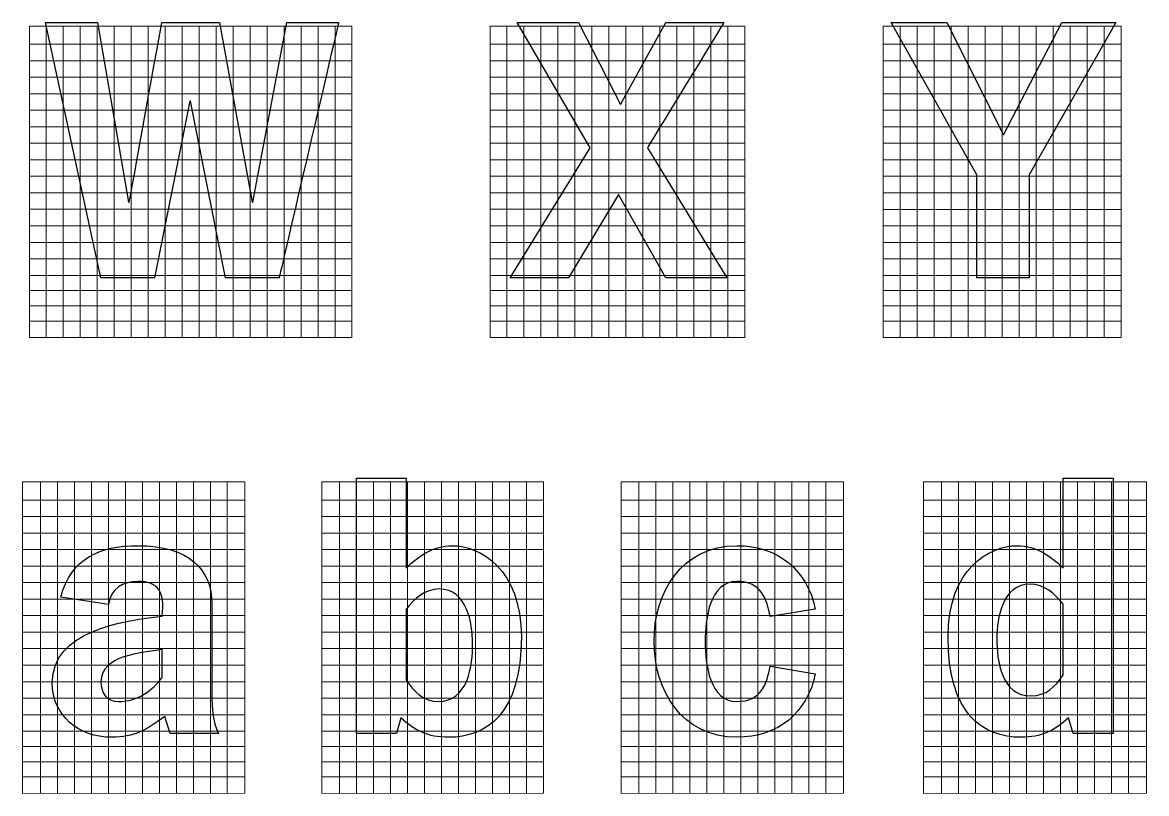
# Model space of a CAD drawing. Header units: millimetres. Extents: x -151 to 61, y -52 to 122.
# Drawn here: x -151.5 to -89.3, y 28.8 to 71.5 of the extents above; entities that cross this region are included whole.
import ezdxf

# ---------------------------------------------------------------- set-up
doc = ezdxf.new("R2010")
doc.units = ezdxf.units.MM
doc.header["$MEASUREMENT"] = 0
doc.layers.add('ESQUEMA', color=7, linetype='Continuous')

msp = doc.modelspace()

# ---------------------------------------------------------------- linework, layer by layer
at = {"layer": 'ESQUEMA', "color": 154, "lineweight": 20}
for points in [[(-133.2405, 54.0397), (-133.2405, 54.0397), (-133.2405, 71.2598), (-133.2405, 71.2598), (-133.2405, 71.2598), (-133.2405, 71.2598), (-151.0974, 71.2598), (-151.0974, 71.2598), (-151.0974, 71.2598), (-151.0974, 71.2598), (-151.0974, 54.0361), (-151.0974, 54.0361), (-151.0974, 54.0361), (-151.0974, 54.0361), (-133.2405, 54.0397), (-133.2405, 54.0397)], [(-111.4885, 54.0397), (-111.4885, 54.0397), (-111.4885, 71.2598), (-111.4885, 71.2598), (-111.4885, 71.2598), (-111.4885, 71.2598), (-125.5933, 71.2598), (-125.5933, 71.2598), (-125.5933, 71.2598), (-125.5933, 71.2598), (-125.5933, 54.0361), (-125.5933, 54.0361), (-125.5933, 54.0361), (-125.5933, 54.0361), (-111.4885, 54.0397), (-111.4885, 54.0397)], [(-90.668, 54.0364), (-90.668, 54.0364), (-90.668, 71.259), (-90.668, 71.259), (-90.668, 71.259), (-90.668, 71.259), (-103.833, 71.259), (-103.833, 71.259), (-103.833, 71.259), (-103.833, 71.259), (-103.833, 54.0353), (-103.833, 54.0353), (-103.833, 54.0353), (-103.833, 54.0353), (-90.668, 54.0364), (-90.668, 54.0364)], [(-139.1612, 28.824), (-139.1612, 28.824), (-139.1612, 46.0473), (-139.1612, 46.0473), (-139.1612, 46.0473), (-139.1612, 46.0473), (-151.4781, 46.0473), (-151.4781, 46.0473), (-151.4781, 46.0473), (-151.4781, 46.0473), (-151.4781, 28.8226), (-151.4781, 28.8226), (-151.4781, 28.8226), (-151.4781, 28.8226), (-139.1612, 28.824), (-139.1612, 28.824)], [(-122.6401, 28.824), (-122.6401, 28.824), (-122.6401, 46.0473), (-122.6401, 46.0473), (-122.6401, 46.0473), (-122.6401, 46.0473), (-134.9065, 46.0473), (-134.9065, 46.0473), (-134.9065, 46.0473), (-134.9065, 46.0473), (-134.9065, 28.8226), (-134.9065, 28.8226), (-134.9065, 28.8226), (-134.9065, 28.8226), (-122.6401, 28.824), (-122.6401, 28.824)], [(-106.0297, 28.824), (-106.0297, 28.824), (-106.0297, 46.0473), (-106.0297, 46.0473), (-106.0297, 46.0473), (-106.0297, 46.0473), (-118.3462, 46.0473), (-118.3462, 46.0473), (-118.3462, 46.0473), (-118.3462, 46.0473), (-118.3466, 28.8226), (-118.3466, 28.8226), (-118.3466, 28.8226), (-118.3466, 28.8226), (-106.0297, 28.824), (-106.0297, 28.824)], [(-89.263, 28.824), (-89.263, 28.824), (-89.263, 46.0473), (-89.263, 46.0473), (-89.263, 46.0473), (-89.263, 46.0473), (-101.6021, 46.0473), (-101.6021, 46.0473), (-101.6021, 46.0473), (-101.6021, 46.0473), (-101.6021, 28.8226), (-101.6021, 28.8226), (-101.6021, 28.8226), (-101.6021, 28.8226), (-89.263, 28.824), (-89.263, 28.824)]]:
    msp.add_open_spline(points, degree=3, knots=[0, 0, 0, 0, 0.2, 0.2, 0.2, 0.2, 0.4, 0.4, 0.4, 0.4, 0.6, 0.6, 0.6, 0.6, 1, 1, 1, 1], dxfattribs=at)
at = {"layer": 'ESQUEMA', "color": 250}
for points, knots in [([(-133.9796, 71.4572), (-133.9796, 71.4572), (-136.8435, 71.4572), (-136.8435, 71.4572), (-136.8435, 71.4572), (-136.8435, 71.4572), (-138.7224, 61.5131), (-138.7224, 61.5131), (-138.7224, 61.5131), (-138.7224, 61.5131), (-138.7594, 61.5131), (-138.7594, 61.5131), (-138.7594, 61.5131), (-138.7594, 61.5131), (-140.5635, 71.4572), (-140.5635, 71.4572), (-140.5635, 71.4572), (-140.5635, 71.4572), (-143.7625, 71.4572), (-143.7625, 71.4572), (-143.7625, 71.4572), (-143.7625, 71.4572), (-145.567, 61.5131), (-145.567, 61.5131), (-145.567, 61.5131), (-145.567, 61.5131), (-145.604, 61.5131), (-145.604, 61.5131), (-145.604, 61.5131), (-145.604, 61.5131), (-147.3337, 71.4572), (-147.3337, 71.4572), (-147.3337, 71.4572), (-147.3337, 71.4572), (-150.1979, 71.4572), (-150.1979, 71.4572), (-150.1979, 71.4572), (-150.1979, 71.4572), (-147.1478, 57.3394), (-147.1478, 57.3394), (-147.1478, 57.3394), (-147.1478, 57.3394), (-144.1717, 57.3394), (-144.1717, 57.3394), (-144.1717, 57.3394), (-144.1717, 57.3394), (-142.2187, 67.1022), (-142.2187, 67.1022), (-142.2187, 67.1022), (-142.2187, 67.1022), (-142.1817, 67.1022), (-142.1817, 67.1022), (-142.1817, 67.1022), (-142.1817, 67.1022), (-140.2474, 57.3394), (-140.2474, 57.3394), (-140.2474, 57.3394), (-140.2474, 57.3394), (-137.2717, 57.3394), (-137.2717, 57.3394), (-137.2717, 57.3394), (-137.2717, 57.3394), (-133.9796, 71.4572), (-133.9796, 71.4572)], [0, 0, 0, 0, 0.0588235, 0.0588235, 0.0588235, 0.0588235, 0.1176471, 0.1176471, 0.1176471, 0.1176471, 0.1764706, 0.1764706, 0.1764706, 0.1764706, 0.2352941, 0.2352941, 0.2352941, 0.2352941, 0.2941176, 0.2941176, 0.2941176, 0.2941177, 0.3529412, 0.3529412, 0.3529412, 0.3529412, 0.4117647, 0.4117647, 0.4117647, 0.4117647, 0.4705882, 0.4705882, 0.4705882, 0.4705882, 0.5294118, 0.5294118, 0.5294118, 0.5294118, 0.5882353, 0.5882353, 0.5882353, 0.5882353, 0.6470588, 0.6470588, 0.6470588, 0.6470588, 0.7058824, 0.7058824, 0.7058824, 0.7058824, 0.7647059, 0.7647059, 0.7647059, 0.7647059, 0.8235294, 0.8235294, 0.8235294, 0.8235294, 0.8823529, 0.8823529, 0.8823529, 0.882353, 1, 1, 1, 1]), ([(-112.6486, 71.4572), (-112.6486, 71.4572), (-115.8663, 71.4572), (-115.8663, 71.4572), (-115.8663, 71.4572), (-115.8663, 71.4572), (-118.377, 66.9208), (-118.377, 66.9208), (-118.377, 66.9208), (-118.377, 66.9208), (-120.7022, 71.4572), (-120.7022, 71.4572), (-120.7022, 71.4572), (-120.7022, 71.4572), (-124.0871, 71.4572), (-124.0871, 71.4572), (-124.0871, 71.4572), (-124.0871, 71.4572), (-120.0509, 64.5255), (-120.0509, 64.5255), (-120.0509, 64.5255), (-120.0509, 64.5255), (-124.4776, 57.3394), (-124.4776, 57.3394), (-124.4776, 57.3394), (-124.4776, 57.3394), (-121.2599, 57.3394), (-121.2599, 57.3394), (-121.2599, 57.3394), (-121.2599, 57.3394), (-118.4888, 61.9488), (-118.4888, 61.9488), (-118.4888, 61.9488), (-118.4888, 61.9488), (-115.8663, 57.3394), (-115.8663, 57.3394), (-115.8663, 57.3394), (-115.8663, 57.3394), (-112.4814, 57.3394), (-112.4814, 57.3394), (-112.4814, 57.3394), (-112.4814, 57.3394), (-116.8893, 64.5255), (-116.8893, 64.5255), (-116.8893, 64.5255), (-116.8893, 64.5255), (-112.6486, 71.4572), (-112.6486, 71.4572)], [0, 0, 0, 0, 0.0769231, 0.0769231, 0.0769231, 0.0769231, 0.1538462, 0.1538462, 0.1538462, 0.1538462, 0.2307692, 0.2307692, 0.2307692, 0.2307692, 0.3076923, 0.3076923, 0.3076923, 0.3076923, 0.3846154, 0.3846154, 0.3846154, 0.3846154, 0.4615385, 0.4615385, 0.4615385, 0.4615385, 0.5384615, 0.5384615, 0.5384615, 0.5384615, 0.6153846, 0.6153846, 0.6153846, 0.6153846, 0.6923077, 0.6923077, 0.6923077, 0.6923077, 0.7692308, 0.7692308, 0.7692308, 0.7692308, 0.8461538, 0.8461538, 0.8461538, 0.8461539, 1, 1, 1, 1]), ([(-90.9523, 71.4581), (-90.9523, 71.4581), (-93.9466, 71.4581), (-93.9466, 71.4581), (-93.9466, 71.4581), (-93.9466, 71.4581), (-97.183, 65.2523), (-97.183, 65.2523), (-97.183, 65.2523), (-97.183, 65.2523), (-100.3076, 71.4581), (-100.3076, 71.4581), (-100.3076, 71.4581), (-100.3076, 71.4581), (-103.3951, 71.4581), (-103.3951, 71.4581), (-103.3951, 71.4581), (-103.3951, 71.4581), (-98.6524, 63.0383), (-98.6524, 63.0383), (-98.6524, 63.0383), (-98.6524, 63.0383), (-98.6524, 57.3402), (-98.6524, 57.3402), (-98.6524, 57.3402), (-98.6524, 57.3402), (-95.7511, 57.3402), (-95.7511, 57.3402), (-95.7511, 57.3402), (-95.7511, 57.3402), (-95.7511, 63.0383), (-95.7511, 63.0383), (-95.7511, 63.0383), (-95.7511, 63.0383), (-90.9523, 71.4581), (-90.9523, 71.4581)], [0, 0, 0, 0, 0.1, 0.1, 0.1, 0.1, 0.2, 0.2, 0.2, 0.2, 0.3, 0.3, 0.3, 0.3, 0.4, 0.4, 0.4, 0.4, 0.5, 0.5, 0.5, 0.5, 0.6, 0.6, 0.6, 0.6, 0.7, 0.7, 0.7, 0.7, 0.8, 0.8, 0.8, 0.8, 1, 1, 1, 1]), ([(-127.6766, 42.5201), (-128.7924, 42.5201), (-129.462, 41.9758), (-130.2434, 41.3041), (-130.2434, 41.3041), (-130.2434, 41.3041), (-130.2434, 46.2581), (-130.2434, 46.2581), (-130.2434, 46.2581), (-130.2434, 46.2581), (-132.9961, 46.2581), (-132.9961, 46.2581), (-132.9961, 46.2581), (-132.9961, 46.2581), (-132.9961, 32.1407), (-132.9961, 32.1407), (-132.9961, 32.1407), (-132.9961, 32.1407), (-130.7824, 32.1407), (-130.7824, 32.1407), (-130.7824, 32.1407), (-130.7824, 32.1407), (-130.5408, 32.9937), (-130.5408, 32.9937), (-130.5408, 32.9937), (-129.704, 32.2677), (-129.0531, 31.923), (-127.8999, 31.923), (-127.8999, 31.923), (-125.798, 31.923), (-123.8641, 33.1934), (-123.8641, 37.4754), (-123.8641, 37.4754), (-123.8641, 41.2317), (-126.1702, 42.5201), (-127.6766, 42.5201)], [0, 0, 0, 0, 0.1, 0.1, 0.1, 0.1, 0.2, 0.2, 0.2, 0.2, 0.3, 0.3, 0.3, 0.3, 0.4, 0.4, 0.4, 0.4, 0.5, 0.5, 0.5, 0.5, 0.6, 0.6, 0.6, 0.6, 0.7, 0.7, 0.7, 0.7, 0.8, 0.8, 0.8, 0.8, 1, 1, 1, 1]), ([(-93.8649, 46.2581), (-93.8649, 46.2581), (-93.8649, 41.3041), (-93.8649, 41.3041), (-93.8649, 41.3041), (-94.646, 41.9758), (-95.3155, 42.5201), (-96.4314, 42.5201), (-96.4314, 42.5201), (-97.9381, 42.5201), (-100.2442, 41.2317), (-100.2442, 37.4754), (-100.2442, 37.4754), (-100.2442, 33.1933), (-98.3103, 31.923), (-96.2084, 31.923), (-96.2084, 31.923), (-95.0552, 31.923), (-94.4043, 32.2677), (-93.5672, 32.9937), (-93.5672, 32.9937), (-93.5672, 32.9937), (-93.3255, 32.1407), (-93.3255, 32.1407), (-93.3255, 32.1407), (-93.3255, 32.1407), (-91.1122, 32.1407), (-91.1122, 32.1407), (-91.1122, 32.1407), (-91.1122, 32.1407), (-91.1122, 46.2581), (-91.1122, 46.2581), (-91.1122, 46.2581), (-91.1122, 46.2581), (-93.8649, 46.2581), (-93.8649, 46.2581)], [0, 0, 0, 0, 0.1, 0.1, 0.1, 0.1, 0.2, 0.2, 0.2, 0.2, 0.3, 0.3, 0.3, 0.3, 0.4, 0.4, 0.4, 0.4, 0.5, 0.5, 0.5, 0.5, 0.6, 0.6, 0.6, 0.6, 0.7, 0.7, 0.7, 0.7, 0.8, 0.8, 0.8, 0.8, 1, 1, 1, 1]), ([(-140.9941, 34.2633), (-140.9941, 34.2633), (-140.9941, 39.308), (-140.9941, 39.308), (-140.9941, 39.308), (-140.9941, 41.2134), (-142.2775, 42.5201), (-145.086, 42.5201), (-145.086, 42.5201), (-147.2619, 42.5201), (-148.7499, 41.8307), (-149.3637, 39.671), (-149.3637, 39.671), (-149.3637, 39.671), (-146.7225, 39.272), (-146.7225, 39.272), (-146.7225, 39.272), (-146.574, 40.161), (-145.9414, 40.5424), (-145.0673, 40.5424), (-145.0673, 40.5424), (-144.0442, 40.5424), (-143.5609, 40.0337), (-143.7468, 38.6183), (-143.7468, 38.6183), (-145.9601, 38.3827), (-149.8287, 37.8024), (-149.8287, 34.9353), (-149.8287, 34.9353), (-149.8287, 33.1199), (-148.3594, 31.923), (-146.5553, 31.923), (-146.5553, 31.923), (-145.2348, 31.923), (-144.621, 32.3583), (-143.5979, 33.066), (-143.5979, 33.066), (-143.5979, 33.066), (-143.3002, 32.1406), (-143.3002, 32.1406), (-143.3002, 32.1406), (-143.3002, 32.1406), (-140.6223, 32.1406), (-140.6223, 32.1406), (-140.6223, 32.1406), (-140.957, 32.8123), (-140.9941, 33.538), (-140.9941, 34.2633)], [0, 0, 0, 0, 0.0769231, 0.0769231, 0.0769231, 0.0769231, 0.1538462, 0.1538462, 0.1538462, 0.1538462, 0.2307692, 0.2307692, 0.2307692, 0.2307692, 0.3076923, 0.3076923, 0.3076923, 0.3076923, 0.3846154, 0.3846154, 0.3846154, 0.3846154, 0.4615385, 0.4615385, 0.4615385, 0.4615385, 0.5384615, 0.5384615, 0.5384615, 0.5384615, 0.6153846, 0.6153846, 0.6153846, 0.6153846, 0.6923077, 0.6923077, 0.6923077, 0.6923077, 0.7692308, 0.7692308, 0.7692308, 0.7692308, 0.8461538, 0.8461538, 0.8461538, 0.8461539, 1, 1, 1, 1]), ([(-110.0831, 35.8602), (-110.288, 34.8806), (-110.548, 33.9006), (-111.9429, 33.9006), (-111.9429, 33.9006), (-113.4313, 33.9006), (-113.6916, 35.9513), (-113.6916, 37.2213), (-113.6916, 37.2213), (-113.6916, 38.4916), (-113.4313, 40.5423), (-111.9429, 40.5423), (-111.9429, 40.5423), (-110.548, 40.5423), (-110.288, 39.5619), (-110.0831, 38.601), (-110.0831, 38.601), (-110.0831, 38.601), (-107.5907, 39.018), (-107.5907, 39.018), (-107.5907, 39.018), (-108.0373, 41.141), (-109.6181, 42.52), (-111.9429, 42.52), (-111.9429, 42.52), (-114.9934, 42.52), (-116.5184, 39.9253), (-116.5184, 37.2213), (-116.5184, 37.2213), (-116.5184, 34.5356), (-114.9747, 31.9229), (-111.9429, 31.9229), (-111.9429, 31.9229), (-109.6181, 31.9229), (-108.0373, 33.3019), (-107.5907, 35.4249), (-107.5907, 35.4249), (-107.5907, 35.4249), (-110.0831, 35.8602), (-110.0831, 35.8602)], [0, 0, 0, 0, 0.0909091, 0.0909091, 0.0909091, 0.0909091, 0.1818182, 0.1818182, 0.1818182, 0.1818182, 0.2727273, 0.2727273, 0.2727273, 0.2727273, 0.3636364, 0.3636364, 0.3636364, 0.3636364, 0.4545455, 0.4545455, 0.4545455, 0.4545455, 0.5454545, 0.5454545, 0.5454545, 0.5454546, 0.6363636, 0.6363636, 0.6363636, 0.6363636, 0.7272727, 0.7272727, 0.7272727, 0.7272727, 0.8181818, 0.8181818, 0.8181818, 0.8181818, 1, 1, 1, 1]), ([(-128.458, 33.9007), (-129.2761, 33.9007), (-129.8155, 34.4634), (-130.2434, 35.0987), (-130.2434, 35.0987), (-130.2434, 35.0987), (-130.2434, 39.0177), (-130.2434, 39.0177), (-130.2434, 39.0177), (-129.7594, 39.5804), (-129.2016, 40.1247), (-128.4019, 40.1247), (-128.4019, 40.1247), (-126.8768, 40.1247), (-126.5607, 38.2377), (-126.5607, 37.1124), (-126.5607, 37.1124), (-126.5607, 35.8967), (-126.8027, 33.9007), (-128.458, 33.9007)], [0, 0, 0, 0, 0.1666667, 0.1666667, 0.1666667, 0.1666667, 0.3333333, 0.3333333, 0.3333333, 0.3333333, 0.5, 0.5, 0.5, 0.5, 0.6666667, 0.6666667, 0.6666667, 0.6666667, 1, 1, 1, 1]), ([(-93.8649, 35.3707), (-94.2925, 34.7353), (-94.8319, 34.209), (-95.6503, 34.209), (-95.6503, 34.209), (-97.3056, 34.209), (-97.5472, 36.1687), (-97.5472, 37.3847), (-97.5472, 37.3847), (-97.5472, 38.5097), (-97.2311, 40.3967), (-95.7061, 40.3967), (-95.7061, 40.3967), (-94.9063, 40.3967), (-94.3486, 39.8524), (-93.8649, 39.2897), (-93.8649, 39.2897), (-93.8649, 39.2897), (-93.8649, 35.3707), (-93.8649, 35.3707)], [0, 0, 0, 0, 0.1666667, 0.1666667, 0.1666667, 0.1666667, 0.3333333, 0.3333333, 0.3333333, 0.3333333, 0.5, 0.5, 0.5, 0.5, 0.6666667, 0.6666667, 0.6666667, 0.6666667, 1, 1, 1, 1]), ([(-143.7468, 35.2253), (-144.2679, 34.5543), (-145.0486, 33.9006), (-146.1831, 33.9006), (-146.1831, 33.9006), (-146.8343, 33.9006), (-147.1317, 34.3906), (-147.1317, 34.9893), (-147.1317, 34.9893), (-147.1317, 36.4773), (-144.8813, 36.5867), (-143.7468, 36.786), (-143.7468, 36.786), (-143.7468, 36.786), (-143.7468, 35.2253), (-143.7468, 35.2253)], [0, 0, 0, 0, 0.2, 0.2, 0.2, 0.2, 0.4, 0.4, 0.4, 0.4, 0.6, 0.6, 0.6, 0.6, 1, 1, 1, 1])]:
    msp.add_open_spline(points, degree=3, knots=knots, dxfattribs=at)
at = {"layer": 'ESQUEMA', "color": 154, "lineweight": 9}
for points in [[(-150.1621, 71.2235), (-150.1621, 71.2235), (-150.1621, 54.0263), (-150.1621, 54.0263)], [(-149.2212, 71.2235), (-149.2212, 71.2235), (-149.2212, 54.0263), (-149.2212, 54.0263)], [(-148.2807, 71.2235), (-148.2807, 71.2235), (-148.2807, 54.0263), (-148.2807, 54.0263)], [(-147.3398, 71.2235), (-147.3398, 71.2235), (-147.3398, 54.0263), (-147.3398, 54.0263)], [(-146.3992, 71.2235), (-146.3992, 71.2235), (-146.3992, 54.0263), (-146.3992, 54.0263)], [(-145.4585, 71.2235), (-145.4585, 71.2235), (-145.4585, 54.0263), (-145.4585, 54.0263)], [(-144.518, 71.2235), (-144.518, 71.2235), (-144.518, 54.0263), (-144.518, 54.0263)], [(-143.5771, 71.2235), (-143.5771, 71.2235), (-143.5771, 54.0263), (-143.5771, 54.0263)], [(-142.6364, 71.2235), (-142.6364, 71.2235), (-142.6364, 54.0263), (-142.6364, 54.0263)], [(-141.6958, 71.2235), (-141.6958, 71.2235), (-141.6958, 54.0263), (-141.6958, 54.0263)], [(-140.7552, 71.2235), (-140.7552, 71.2235), (-140.7552, 54.0263), (-140.7552, 54.0263)], [(-139.8144, 71.2235), (-139.8144, 71.2235), (-139.8144, 54.0263), (-139.8144, 54.0263)], [(-138.8737, 71.2235), (-138.8737, 71.2235), (-138.8737, 54.0263), (-138.8737, 54.0263)], [(-137.933, 71.2235), (-137.933, 71.2235), (-137.933, 54.0263), (-137.933, 54.0263)], [(-136.9953, 71.2235), (-136.9953, 71.2235), (-136.9953, 54.0263), (-136.9953, 54.0263)], [(-136.0544, 71.2235), (-136.0544, 71.2235), (-136.0544, 54.0263), (-136.0544, 54.0263)], [(-135.1137, 71.2235), (-135.1137, 71.2235), (-135.1137, 54.0263), (-135.1137, 54.0263)], [(-134.1729, 71.2235), (-134.1729, 71.2235), (-134.1729, 54.0263), (-134.1729, 54.0263)], [(-124.6579, 71.2235), (-124.6579, 71.2235), (-124.6579, 54.0263), (-124.6579, 54.0263)], [(-123.7172, 71.2235), (-123.7172, 71.2235), (-123.7172, 54.0263), (-123.7172, 54.0263)], [(-122.7765, 71.2235), (-122.7765, 71.2235), (-122.7765, 54.0263), (-122.7765, 54.0263)], [(-121.8356, 71.2235), (-121.8356, 71.2235), (-121.8356, 54.0263), (-121.8356, 54.0263)], [(-120.8951, 71.2235), (-120.8951, 71.2235), (-120.8951, 54.0263), (-120.8951, 54.0263)], [(-119.9543, 71.2235), (-119.9543, 71.2235), (-119.9543, 54.0263), (-119.9543, 54.0263)], [(-119.0138, 71.2235), (-119.0138, 71.2235), (-119.0138, 54.0263), (-119.0138, 54.0263)], [(-118.0731, 71.2235), (-118.0731, 71.2235), (-118.0731, 54.0263), (-118.0731, 54.0263)], [(-117.1324, 71.2235), (-117.1324, 71.2235), (-117.1324, 54.0263), (-117.1324, 54.0263)], [(-116.1915, 71.2235), (-116.1915, 71.2235), (-116.1915, 54.0263), (-116.1915, 54.0263)], [(-115.2509, 71.2235), (-115.2509, 71.2235), (-115.2509, 54.0263), (-115.2509, 54.0263)], [(-114.3102, 71.2235), (-114.3102, 71.2235), (-114.3102, 54.0263), (-114.3102, 54.0263)], [(-113.3693, 71.2235), (-113.3693, 71.2235), (-113.3693, 54.0263), (-113.3693, 54.0263)], [(-112.4288, 71.2235), (-112.4288, 71.2235), (-112.4288, 54.0263), (-112.4288, 54.0263)], [(-102.8976, 71.2226), (-102.8976, 71.2226), (-102.8976, 54.0254), (-102.8976, 54.0254)], [(-101.9571, 71.2226), (-101.9571, 71.2226), (-101.9571, 54.0254), (-101.9571, 54.0254)], [(-101.0164, 71.2226), (-101.0164, 71.2226), (-101.0164, 54.0254), (-101.0164, 54.0254)], [(-100.0757, 71.2226), (-100.0757, 71.2226), (-100.0757, 54.0254), (-100.0757, 54.0254)], [(-99.1351, 71.2226), (-99.1351, 71.2226), (-99.1351, 54.0254), (-99.1351, 54.0254)], [(-98.1944, 71.2226), (-98.1944, 71.2226), (-98.1944, 54.0254), (-98.1944, 54.0254)], [(-97.2535, 71.2226), (-97.2535, 71.2226), (-97.2535, 54.0254), (-97.2535, 54.0254)], [(-96.3127, 71.2226), (-96.3127, 71.2226), (-96.3127, 54.0254), (-96.3127, 54.0254)], [(-95.3722, 71.2226), (-95.3722, 71.2226), (-95.3722, 54.0254), (-95.3722, 54.0254)], [(-94.4315, 71.2226), (-94.4315, 71.2226), (-94.4315, 54.0254), (-94.4315, 54.0254)], [(-93.4908, 71.2226), (-93.4908, 71.2226), (-93.4908, 54.0254), (-93.4908, 54.0254)], [(-92.5501, 71.2226), (-92.5501, 71.2226), (-92.5501, 54.0254), (-92.5501, 54.0254)], [(-91.6094, 71.2226), (-91.6094, 71.2226), (-91.6094, 54.0254), (-91.6094, 54.0254)], [(-151.1028, 70.2588), (-151.1028, 70.2588), (-133.2487, 70.2588), (-133.2487, 70.2588)], [(-125.5985, 70.2588), (-125.5985, 70.2588), (-111.4885, 70.2588), (-111.4885, 70.2588)], [(-103.8385, 70.2579), (-103.8385, 70.2579), (-90.6763, 70.2579), (-90.6763, 70.2579)], [(-151.1028, 69.3452), (-151.1028, 69.3452), (-133.2487, 69.3452), (-133.2487, 69.3452)], [(-125.5985, 69.3452), (-125.5985, 69.3452), (-111.4885, 69.3452), (-111.4885, 69.3452)], [(-103.8385, 69.3443), (-103.8385, 69.3443), (-90.6763, 69.3443), (-90.6763, 69.3443)], [(-151.1028, 68.4319), (-151.1028, 68.4319), (-133.2487, 68.4319), (-133.2487, 68.4319)], [(-125.5985, 68.4319), (-125.5985, 68.4319), (-111.4885, 68.4319), (-111.4885, 68.4319)], [(-103.8385, 68.431), (-103.8385, 68.431), (-90.6763, 68.431), (-90.6763, 68.431)], [(-151.1028, 67.5184), (-151.1028, 67.5184), (-133.2487, 67.5184), (-133.2487, 67.5184)], [(-125.5985, 67.5184), (-125.5985, 67.5184), (-111.4885, 67.5184), (-111.4885, 67.5184)], [(-103.8385, 67.5176), (-103.8385, 67.5176), (-90.6763, 67.5176), (-90.6763, 67.5176)], [(-151.1028, 66.6051), (-151.1028, 66.6051), (-133.2487, 66.6051), (-133.2487, 66.6051)], [(-125.5985, 66.6051), (-125.5985, 66.6051), (-111.4885, 66.6051), (-111.4885, 66.6051)], [(-103.8385, 66.6043), (-103.8385, 66.6043), (-90.6763, 66.6043), (-90.6763, 66.6043)], [(-151.1028, 65.6915), (-151.1028, 65.6915), (-133.2487, 65.6915), (-133.2487, 65.6915)], [(-125.5985, 65.6915), (-125.5985, 65.6915), (-111.4885, 65.6915), (-111.4885, 65.6915)], [(-103.8385, 65.6906), (-103.8385, 65.6906), (-90.6763, 65.6906), (-90.6763, 65.6906)], [(-151.1028, 64.7782), (-151.1028, 64.7782), (-133.2487, 64.7782), (-133.2487, 64.7782)], [(-125.5985, 64.7782), (-125.5985, 64.7782), (-111.4885, 64.7782), (-111.4885, 64.7782)], [(-103.8385, 64.7773), (-103.8385, 64.7773), (-90.6763, 64.7773), (-90.6763, 64.7773)], [(-151.1028, 63.8646), (-151.1028, 63.8646), (-133.2487, 63.8646), (-133.2487, 63.8646)], [(-125.5985, 63.8646), (-125.5985, 63.8646), (-111.4885, 63.8646), (-111.4885, 63.8646)], [(-103.8385, 63.8637), (-103.8385, 63.8637), (-90.6763, 63.8637), (-90.6763, 63.8637)], [(-151.1028, 62.9514), (-151.1028, 62.9514), (-133.2487, 62.9514), (-133.2487, 62.9514)], [(-125.5985, 62.9514), (-125.5985, 62.9514), (-111.4885, 62.9514), (-111.4885, 62.9514)], [(-103.8385, 62.9506), (-103.8385, 62.9506), (-90.6763, 62.9506), (-90.6763, 62.9506)], [(-151.1028, 62.0378), (-151.1028, 62.0378), (-133.2487, 62.0378), (-133.2487, 62.0378)], [(-125.5985, 62.0378), (-125.5985, 62.0378), (-111.4885, 62.0378), (-111.4885, 62.0378)], [(-103.8385, 62.0369), (-103.8385, 62.0369), (-90.6763, 62.0369), (-90.6763, 62.0369)], [(-151.1028, 61.1243), (-151.1028, 61.1243), (-133.2487, 61.1243), (-133.2487, 61.1243)], [(-125.5985, 61.1243), (-125.5985, 61.1243), (-111.4885, 61.1243), (-111.4885, 61.1243)], [(-103.8385, 61.1235), (-103.8385, 61.1235), (-90.6763, 61.1235), (-90.6763, 61.1235)], [(-151.1028, 60.2109), (-151.1028, 60.2109), (-133.2487, 60.2109), (-133.2487, 60.2109)], [(-125.5985, 60.2109), (-125.5985, 60.2109), (-111.4885, 60.2109), (-111.4885, 60.2109)], [(-103.8385, 60.21), (-103.8385, 60.21), (-90.6763, 60.21), (-90.6763, 60.21)], [(-151.1028, 59.2976), (-151.1028, 59.2976), (-133.2487, 59.2976), (-133.2487, 59.2976)], [(-125.5985, 59.2976), (-125.5985, 59.2976), (-111.4885, 59.2976), (-111.4885, 59.2976)], [(-103.8385, 59.2965), (-103.8385, 59.2965), (-90.6763, 59.2965), (-90.6763, 59.2965)], [(-151.1028, 58.3841), (-151.1028, 58.3841), (-133.2487, 58.3841), (-133.2487, 58.3841)], [(-125.5985, 58.3841), (-125.5985, 58.3841), (-111.4885, 58.3841), (-111.4885, 58.3841)], [(-103.8385, 58.3831), (-103.8385, 58.3831), (-90.6763, 58.3831), (-90.6763, 58.3831)], [(-151.1028, 57.4706), (-151.1028, 57.4706), (-133.2487, 57.4706), (-133.2487, 57.4706)], [(-125.5985, 57.4706), (-125.5985, 57.4706), (-111.4885, 57.4706), (-111.4885, 57.4706)], [(-103.8385, 57.4698), (-103.8385, 57.4698), (-90.6763, 57.4698), (-90.6763, 57.4698)], [(-151.0947, 56.6266), (-151.0947, 56.6266), (-133.2406, 56.6266), (-133.2406, 56.6266)], [(-125.5903, 56.6266), (-125.5903, 56.6266), (-111.4802, 56.6266), (-111.4802, 56.6266)], [(-103.8304, 56.6259), (-103.8304, 56.6259), (-90.6679, 56.6259), (-90.6679, 56.6259)], [(-151.0947, 55.7829), (-151.0947, 55.7829), (-133.2406, 55.7829), (-133.2406, 55.7829)], [(-125.5903, 55.7829), (-125.5903, 55.7829), (-111.4802, 55.7829), (-111.4802, 55.7829)], [(-103.8304, 55.782), (-103.8304, 55.782), (-90.6679, 55.782), (-90.6679, 55.782)], [(-151.0947, 54.939), (-151.0947, 54.939), (-133.2406, 54.939), (-133.2406, 54.939)], [(-125.5903, 54.939), (-125.5903, 54.939), (-111.4802, 54.939), (-111.4802, 54.939)], [(-103.8304, 54.9381), (-103.8304, 54.9381), (-90.6679, 54.9381), (-90.6679, 54.9381)], [(-150.4866, 46.0107), (-150.4866, 46.0107), (-150.4866, 28.8135), (-150.4866, 28.8135)], [(-149.5456, 46.0107), (-149.5456, 46.0107), (-149.5456, 28.8135), (-149.5456, 28.8135)], [(-148.6053, 46.0107), (-148.6053, 46.0107), (-148.6053, 28.8135), (-148.6053, 28.8135)], [(-147.6644, 46.0107), (-147.6644, 46.0107), (-147.6644, 28.8135), (-147.6644, 28.8135)], [(-146.7237, 46.0107), (-146.7237, 46.0107), (-146.7237, 28.8135), (-146.7237, 28.8135)], [(-145.783, 46.0107), (-145.783, 46.0107), (-145.783, 28.8135), (-145.783, 28.8135)], [(-144.8424, 46.0107), (-144.8424, 46.0107), (-144.8424, 28.8135), (-144.8424, 28.8135)], [(-143.9017, 46.0107), (-143.9017, 46.0107), (-143.9017, 28.8135), (-143.9017, 28.8135)], [(-142.9608, 46.0107), (-142.9608, 46.0107), (-142.9608, 28.8135), (-142.9608, 28.8135)], [(-142.0203, 46.0107), (-142.0203, 46.0107), (-142.0203, 28.8135), (-142.0203, 28.8135)], [(-141.0795, 46.0107), (-141.0795, 46.0107), (-141.0795, 28.8135), (-141.0795, 28.8135)], [(-140.1388, 46.0107), (-140.1388, 46.0107), (-140.1388, 28.8135), (-140.1388, 28.8135)], [(-133.9329, 46.0107), (-133.9329, 46.0107), (-133.9329, 28.8135), (-133.9329, 28.8135)], [(-132.9921, 46.0107), (-132.9921, 46.0107), (-132.9921, 28.8135), (-132.9921, 28.8135)], [(-132.0514, 46.0107), (-132.0514, 46.0107), (-132.0514, 28.8135), (-132.0514, 28.8135)], [(-131.1106, 46.0107), (-131.1106, 46.0107), (-131.1106, 28.8135), (-131.1106, 28.8135)], [(-130.17, 46.0107), (-130.17, 46.0107), (-130.17, 28.8135), (-130.17, 28.8135)], [(-129.2293, 46.0107), (-129.2293, 46.0107), (-129.2293, 28.8135), (-129.2293, 28.8135)], [(-128.2886, 46.0107), (-128.2886, 46.0107), (-128.2886, 28.8135), (-128.2886, 28.8135)], [(-127.348, 46.0107), (-127.348, 46.0107), (-127.348, 28.8135), (-127.348, 28.8135)], [(-126.4071, 46.0107), (-126.4071, 46.0107), (-126.4071, 28.8135), (-126.4071, 28.8135)], [(-125.4664, 46.0107), (-125.4664, 46.0107), (-125.4664, 28.8135), (-125.4664, 28.8135)], [(-124.5257, 46.0107), (-124.5257, 46.0107), (-124.5257, 28.8135), (-124.5257, 28.8135)], [(-123.5851, 46.0107), (-123.5851, 46.0107), (-123.5851, 28.8135), (-123.5851, 28.8135)], [(-117.3553, 46.0107), (-117.3553, 46.0107), (-117.3553, 28.8135), (-117.3553, 28.8135)], [(-116.4146, 46.0107), (-116.4146, 46.0107), (-116.4146, 28.8135), (-116.4146, 28.8135)], [(-115.4739, 46.0107), (-115.4739, 46.0107), (-115.4739, 28.8135), (-115.4739, 28.8135)], [(-114.5332, 46.0107), (-114.5332, 46.0107), (-114.5332, 28.8135), (-114.5332, 28.8135)], [(-113.5924, 46.0107), (-113.5924, 46.0107), (-113.5924, 28.8135), (-113.5924, 28.8135)], [(-112.6519, 46.0107), (-112.6519, 46.0107), (-112.6519, 28.8135), (-112.6519, 28.8135)], [(-111.711, 46.0107), (-111.711, 46.0107), (-111.711, 28.8135), (-111.711, 28.8135)], [(-110.7705, 46.0107), (-110.7705, 46.0107), (-110.7705, 28.8135), (-110.7705, 28.8135)], [(-109.8297, 46.0107), (-109.8297, 46.0107), (-109.8297, 28.8135), (-109.8297, 28.8135)], [(-108.8891, 46.0107), (-108.8891, 46.0107), (-108.8891, 28.8135), (-108.8891, 28.8135)], [(-107.9483, 46.0107), (-107.9483, 46.0107), (-107.9483, 28.8135), (-107.9483, 28.8135)], [(-107.0074, 46.0107), (-107.0074, 46.0107), (-107.0074, 28.8135), (-107.0074, 28.8135)], [(-151.475, 45.0459), (-151.475, 45.0459), (-139.1638, 45.0459), (-139.1638, 45.0459)], [(-134.9091, 45.0459), (-134.9091, 45.0459), (-122.6539, 45.0459), (-122.6539, 45.0459)], [(-118.3435, 45.0459), (-118.3435, 45.0459), (-106.0323, 45.0459), (-106.0323, 45.0459)], [(-151.475, 44.1326), (-151.475, 44.1326), (-139.1638, 44.1326), (-139.1638, 44.1326)], [(-134.9091, 44.1326), (-134.9091, 44.1326), (-122.6539, 44.1326), (-122.6539, 44.1326)], [(-118.3435, 44.1326), (-118.3435, 44.1326), (-106.0323, 44.1326), (-106.0323, 44.1326)], [(-151.475, 43.219), (-151.475, 43.219), (-139.1638, 43.219), (-139.1638, 43.219)], [(-134.9091, 43.219), (-134.9091, 43.219), (-122.6539, 43.219), (-122.6539, 43.219)], [(-118.3435, 43.219), (-118.3435, 43.219), (-106.0323, 43.219), (-106.0323, 43.219)], [(-151.475, 42.3051), (-151.475, 42.3051), (-139.1638, 42.3051), (-139.1638, 42.3051)], [(-134.9091, 42.3051), (-134.9091, 42.3051), (-122.6539, 42.3051), (-122.6539, 42.3051)], [(-118.3435, 42.3051), (-118.3435, 42.3051), (-106.0323, 42.3051), (-106.0323, 42.3051)], [(-151.475, 41.3922), (-151.475, 41.3922), (-139.1638, 41.3922), (-139.1638, 41.3922)], [(-134.9091, 41.3922), (-134.9091, 41.3922), (-122.6539, 41.3922), (-122.6539, 41.3922)], [(-118.3435, 41.3922), (-118.3435, 41.3922), (-106.0323, 41.3922), (-106.0323, 41.3922)], [(-151.475, 40.4787), (-151.475, 40.4787), (-139.1638, 40.4787), (-139.1638, 40.4787)], [(-134.9091, 40.4787), (-134.9091, 40.4787), (-122.6539, 40.4787), (-122.6539, 40.4787)], [(-118.3435, 40.4787), (-118.3435, 40.4787), (-106.0323, 40.4787), (-106.0323, 40.4787)], [(-151.475, 39.5654), (-151.475, 39.5654), (-139.1638, 39.5654), (-139.1638, 39.5654)], [(-134.9091, 39.5654), (-134.9091, 39.5654), (-122.6539, 39.5654), (-122.6539, 39.5654)], [(-118.3435, 39.5654), (-118.3435, 39.5654), (-106.0323, 39.5654), (-106.0323, 39.5654)], [(-151.475, 38.6516), (-151.475, 38.6516), (-139.1638, 38.6516), (-139.1638, 38.6516)], [(-134.9091, 38.6516), (-134.9091, 38.6516), (-122.6539, 38.6516), (-122.6539, 38.6516)], [(-118.3435, 38.6516), (-118.3435, 38.6516), (-106.0323, 38.6516), (-106.0323, 38.6516)], [(-151.475, 37.7383), (-151.475, 37.7383), (-139.1638, 37.7383), (-139.1638, 37.7383)], [(-134.9091, 37.7383), (-134.9091, 37.7383), (-122.6539, 37.7383), (-122.6539, 37.7383)], [(-118.3435, 37.7383), (-118.3435, 37.7383), (-106.0323, 37.7383), (-106.0323, 37.7383)], [(-151.475, 36.8249), (-151.475, 36.8249), (-139.1638, 36.8249), (-139.1638, 36.8249)], [(-134.9091, 36.8249), (-134.9091, 36.8249), (-122.6539, 36.8249), (-122.6539, 36.8249)], [(-118.3435, 36.8249), (-118.3435, 36.8249), (-106.0323, 36.8249), (-106.0323, 36.8249)], [(-151.475, 35.9116), (-151.475, 35.9116), (-139.1638, 35.9116), (-139.1638, 35.9116)], [(-134.9091, 35.9116), (-134.9091, 35.9116), (-122.6539, 35.9116), (-122.6539, 35.9116)], [(-118.3435, 35.9116), (-118.3435, 35.9116), (-106.0323, 35.9116), (-106.0323, 35.9116)], [(-151.475, 34.9981), (-151.475, 34.9981), (-139.1638, 34.9981), (-139.1638, 34.9981)], [(-134.9091, 34.9981), (-134.9091, 34.9981), (-122.6539, 34.9981), (-122.6539, 34.9981)], [(-118.3435, 34.9981), (-118.3435, 34.9981), (-106.0323, 34.9981), (-106.0323, 34.9981)], [(-151.475, 34.0843), (-151.475, 34.0843), (-139.1638, 34.0843), (-139.1638, 34.0843)], [(-134.9091, 34.0843), (-134.9091, 34.0843), (-122.6539, 34.0843), (-122.6539, 34.0843)], [(-118.3435, 34.0843), (-118.3435, 34.0843), (-106.0323, 34.0843), (-106.0323, 34.0843)], [(-151.475, 33.171), (-151.475, 33.171), (-139.1638, 33.171), (-139.1638, 33.171)], [(-134.9091, 33.171), (-134.9091, 33.171), (-122.6539, 33.171), (-122.6539, 33.171)], [(-118.3435, 33.171), (-118.3435, 33.171), (-106.0323, 33.171), (-106.0323, 33.171)], [(-151.475, 32.2577), (-151.475, 32.2577), (-139.1638, 32.2577), (-139.1638, 32.2577)], [(-134.9091, 32.2577), (-134.9091, 32.2577), (-122.6539, 32.2577), (-122.6539, 32.2577)], [(-118.3435, 32.2577), (-118.3435, 32.2577), (-106.0323, 32.2577), (-106.0323, 32.2577)], [(-151.4668, 31.4137), (-151.4668, 31.4137), (-139.1555, 31.4137), (-139.1555, 31.4137)], [(-134.9007, 31.4137), (-134.9007, 31.4137), (-122.6459, 31.4137), (-122.6459, 31.4137)], [(-118.3353, 31.4137), (-118.3353, 31.4137), (-106.024, 31.4137), (-106.024, 31.4137)], [(-151.4668, 30.5696), (-151.4668, 30.5696), (-139.1555, 30.5696), (-139.1555, 30.5696)], [(-134.9007, 30.5696), (-134.9007, 30.5696), (-122.6459, 30.5696), (-122.6459, 30.5696)], [(-118.3353, 30.5696), (-118.3353, 30.5696), (-106.024, 30.5696), (-106.024, 30.5696)], [(-151.4668, 29.7262), (-151.4668, 29.7262), (-139.1555, 29.7262), (-139.1555, 29.7262)], [(-134.9007, 29.7262), (-134.9007, 29.7262), (-122.6459, 29.7262), (-122.6459, 29.7262)], [(-118.3353, 29.7262), (-118.3353, 29.7262), (-106.024, 29.7262), (-106.024, 29.7262)]]:
    msp.add_open_spline(points, degree=3, dxfattribs=at)
at = {"layer": 'ESQUEMA', "color": 154, "lineweight": 20}
for points in [[(-100.6113, 46.0107), (-100.6113, 46.0107), (-100.6113, 28.8135), (-100.6113, 28.8135)], [(-99.6706, 46.0107), (-99.6706, 46.0107), (-99.6706, 28.8135), (-99.6706, 28.8135)], [(-98.7298, 46.0107), (-98.7298, 46.0107), (-98.7298, 28.8135), (-98.7298, 28.8135)], [(-97.7891, 46.0107), (-97.7891, 46.0107), (-97.7891, 28.8135), (-97.7891, 28.8135)], [(-96.8482, 46.0107), (-96.8482, 46.0107), (-96.8482, 28.8135), (-96.8482, 28.8135)], [(-95.9077, 46.0107), (-95.9077, 46.0107), (-95.9077, 28.8135), (-95.9077, 28.8135)], [(-94.9668, 46.0107), (-94.9668, 46.0107), (-94.9668, 28.8135), (-94.9668, 28.8135)], [(-94.0262, 46.0107), (-94.0262, 46.0107), (-94.0262, 28.8135), (-94.0262, 28.8135)], [(-93.0856, 46.0107), (-93.0856, 46.0107), (-93.0856, 28.8135), (-93.0856, 28.8135)], [(-92.1449, 46.0107), (-92.1449, 46.0107), (-92.1449, 28.8135), (-92.1449, 28.8135)], [(-91.2041, 46.0107), (-91.2041, 46.0107), (-91.2041, 28.8135), (-91.2041, 28.8135)], [(-90.2636, 46.0107), (-90.2636, 46.0107), (-90.2636, 28.8135), (-90.2636, 28.8135)], [(-101.6049, 45.0459), (-101.6049, 45.0459), (-89.2657, 45.0459), (-89.2657, 45.0459)], [(-101.6049, 44.1326), (-101.6049, 44.1326), (-89.2657, 44.1326), (-89.2657, 44.1326)], [(-101.6049, 43.219), (-101.6049, 43.219), (-89.2657, 43.219), (-89.2657, 43.219)], [(-101.6049, 42.3051), (-101.6049, 42.3051), (-89.2657, 42.3051), (-89.2657, 42.3051)], [(-101.6049, 41.3922), (-101.6049, 41.3922), (-89.2657, 41.3922), (-89.2657, 41.3922)], [(-101.6049, 40.4787), (-101.6049, 40.4787), (-89.2657, 40.4787), (-89.2657, 40.4787)], [(-101.6049, 39.5654), (-101.6049, 39.5654), (-89.2657, 39.5654), (-89.2657, 39.5654)], [(-101.6049, 38.6516), (-101.6049, 38.6516), (-89.2657, 38.6516), (-89.2657, 38.6516)], [(-101.6049, 37.7383), (-101.6049, 37.7383), (-89.2657, 37.7383), (-89.2657, 37.7383)], [(-101.6049, 36.8249), (-101.6049, 36.8249), (-89.2657, 36.8249), (-89.2657, 36.8249)], [(-101.6049, 35.9116), (-101.6049, 35.9116), (-89.2657, 35.9116), (-89.2657, 35.9116)], [(-101.6049, 34.9981), (-101.6049, 34.9981), (-89.2657, 34.9981), (-89.2657, 34.9981)], [(-101.6049, 34.0843), (-101.6049, 34.0843), (-89.2657, 34.0843), (-89.2657, 34.0843)], [(-101.6049, 33.171), (-101.6049, 33.171), (-89.2657, 33.171), (-89.2657, 33.171)], [(-101.6049, 32.2577), (-101.6049, 32.2577), (-89.2657, 32.2577), (-89.2657, 32.2577)], [(-101.5966, 31.4137), (-101.5966, 31.4137), (-89.2571, 31.4137), (-89.2571, 31.4137)], [(-101.5966, 30.5696), (-101.5966, 30.5696), (-89.2571, 30.5696), (-89.2571, 30.5696)], [(-101.5966, 29.7262), (-101.5966, 29.7262), (-89.2571, 29.7262), (-89.2571, 29.7262)]]:
    msp.add_open_spline(points, degree=3, dxfattribs=at)

doc.saveas('drawing.dxf')
